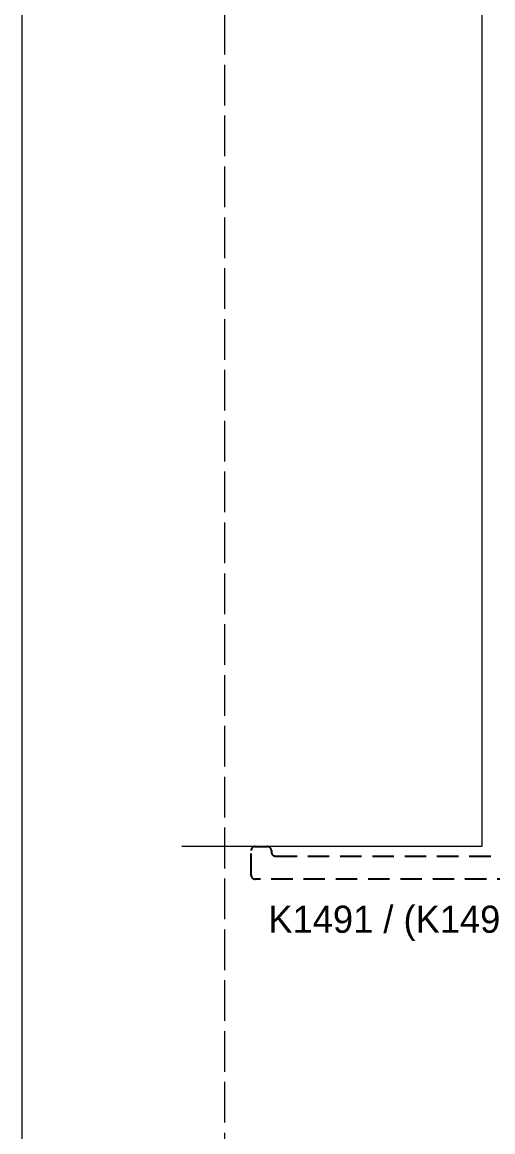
# Model space of a CAD drawing. Header units: millimetres. Extents: x -576 to 4430, y -1196 to 2690.
# Drawn here: x 780 to 814.7, y 44.3 to 126.1 of the extents above; entities that cross this region are included whole.
import ezdxf

# ---------------------------------------------------------------- set-up
doc = ezdxf.new("R2010")
doc.units = ezdxf.units.MM
doc.header["$LTSCALE"] = 0.25
doc.header["$MEASUREMENT"] = 0
doc.linetypes.add('ACAD_ISO02W100', pattern=[15, 12, -3])
doc.linetypes.add('HIDDEN', pattern=[9.525, 6.35, -3.175])
doc.layers.get('0').update_dxf_attribs({"lineweight": 5})
doc.layers.add('01_Dimension', color=251, linetype='Continuous', lineweight=9)
doc.layers.add('01_Text', color=40, linetype='Continuous', lineweight=25)
doc.layers.add('02_Block Frame', color=7, linetype='Continuous', lineweight=5, true_color=0xe2001a, plot=False)
doc.layers.add('NASC', color=7, linetype='HIDDEN')
doc.styles.add('Aluk Text', font='GOTHIC.TTF')

# ---------------------------------------------------------------- blocks, each defined once
blk = doc.blocks.new('PAGE pari')
at = {"layer": '02_Block Frame'}
blk.add_lwpolyline([(0, 0), (0, 297), (210, 297), (210, 0)], close=True, dxfattribs=at)
at = {"layer": '02_Block Frame', "linetype": 'ACAD_ISO02W100'}
blk.add_lwpolyline([(14.934, 15), (14.934, 282), (191.934, 282), (191.934, 15)], close=True, dxfattribs=at)

msp = doc.modelspace()

# ---------------------------------------------------------------- linework, layer by layer
at = {"layer": '01_Dimension', "ltscale": 0.25}
msp.add_lwpolyline([(813.871, 214.776), (813.871, 214.776), (813.871, 65.356), (791.769, 65.356)], dxfattribs=at)
at = {"layer": 'NASC'}
msp.add_lwpolyline([(819.171, 66.656), (819.171, 69.749), (818.684, 71.939, -0.820978), (819.582, 72.334), (823.017, 67.428, -0.606815), (822.771, 66.956), (822.171, 66.956, 0.414214), (821.171, 65.956), (821.171, 64.748, 0.365977), (821.421, 64.452, -0.365977), (821.671, 64.156), (821.671, 63.256, -0.414214), (821.371, 62.956), (797.171, 62.956, -0.414214), (796.871, 63.256), (796.871, 65.056, -0.414214), (797.171, 65.356), (798.071, 65.356, -0.414214), (798.371, 65.056), (798.371, 64.956, 0.414214), (798.671, 64.656), (817.171, 64.656, 0.414214)], format="xyb", close=True, dxfattribs=at)

# ---------------------------------------------------------------- block references
msp.add_blockref('PAGE pari', (780, 0))

# ---------------------------------------------------------------- texts
at = {"layer": '01_Text', "style": 'Aluk Text'}
msp.add_text('K1491 / (K1493)', height=2, dxfattribs=at).set_placement((798.147, 58.998))

doc.saveas('drawing.dxf')
